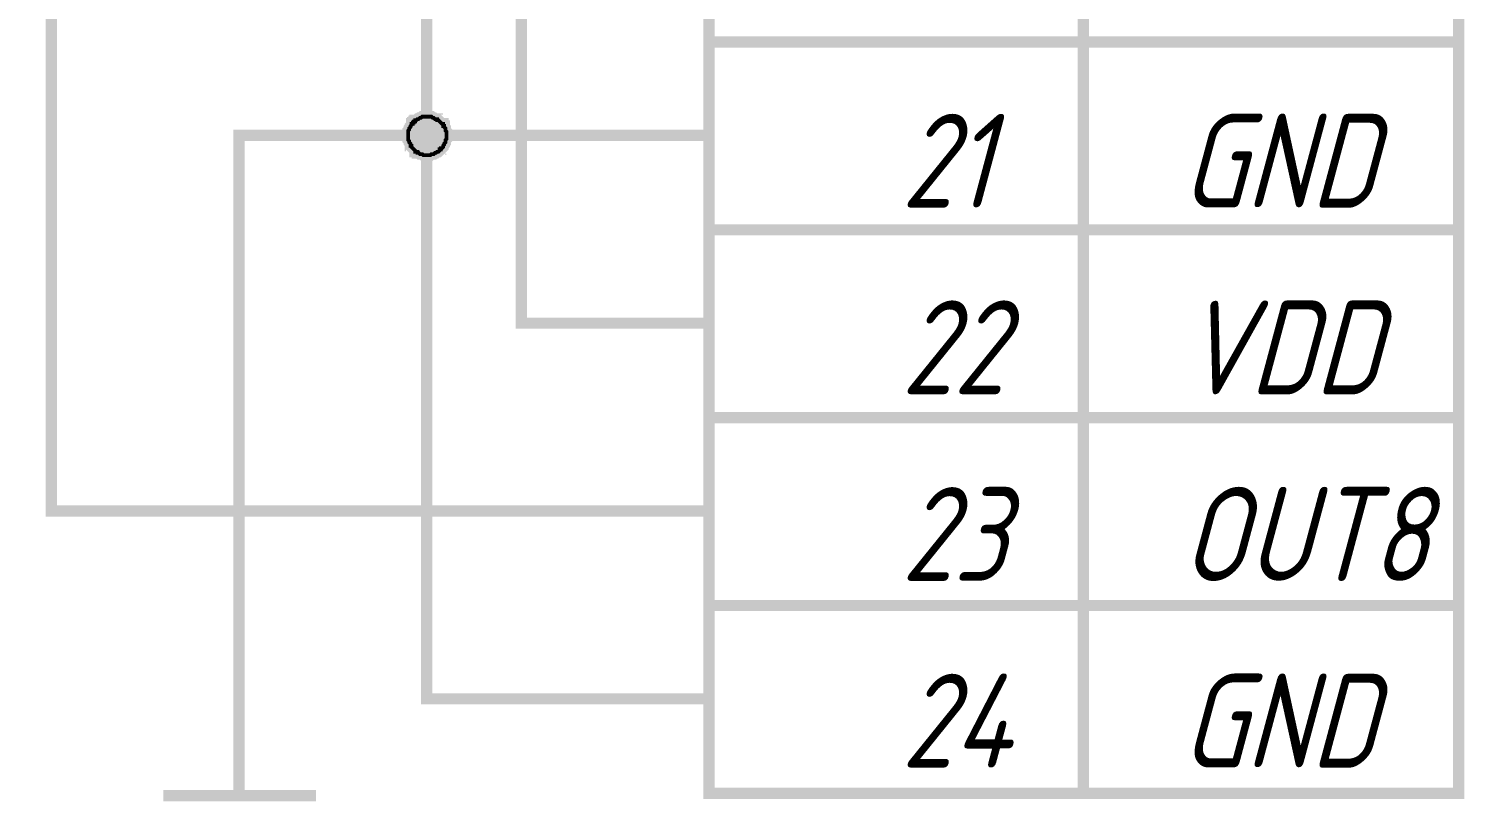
# Model space of a CAD drawing. Header units: millimetres. Extents: x 101 to 942, y 57 to 651.
# Drawn here: x 789.37 to 827.61, y 261.06 to 281.63 of the extents above; entities that cross this region are included whole.
import ezdxf

# ---------------------------------------------------------------- set-up
doc = ezdxf.new("R2010")
doc.units = ezdxf.units.MM
doc.header["$LTSCALE"] = 0.5
doc.layers.add('Sheet', color=255, linetype='Continuous')
doc.styles.add('GOST type A0', font='', dxfattribs={"oblique": 15, "height": 3.5})
doc.styles.get('GOST type A0').set_extended_font_data('GOST type A')

msp = doc.modelspace()

# ---------------------------------------------------------------- linework, layer by layer
at = {"layer": 'Sheet', "color": 7, "const_width": 0.3}
msp.add_lwpolyline([(807.491, 386.283), (827.46, 386.283), (827.46, 261.27), (807.491, 261.27), (807.491, 386.283)], close=True, dxfattribs=at)
at = {"layer": 'Sheet', "color": 7}
for points, const_width in [([(817.46, 386.283), (817.46, 261.27)], 0.3), ([(760.006, 308.771), (789.975, 308.771), (789.975, 268.788), (804.975, 268.788)], 0.3), ([(804.975, 293.797), (799.975, 293.797), (799.975, 278.791)], 0.3), ([(804.975, 273.79), (802.491, 273.79), (802.491, 288.795)], 0.3), ([(807.491, 281.277), (827.46, 281.277)], 0.3), ([(799.478, 278.791), (799.478, 278.823), (799.478, 278.854), (799.478, 278.854), (799.478, 278.885), (799.478, 278.916), (799.509, 278.947), (799.509, 278.978), (799.509, 278.978), (799.54, 279.009), (799.54, 279.04), (799.54, 279.04), (799.571, 279.071), (799.571, 279.102), (799.602, 279.102), (799.602, 279.133), (799.633, 279.133), (799.633, 279.164), (799.665, 279.164), (799.665, 279.195), (799.696, 279.195), (799.727, 279.226), (799.727, 279.226), (799.758, 279.226), (799.789, 279.257), (799.789, 279.257), (799.82, 279.257), (799.851, 279.289), (799.882, 279.289), (799.913, 279.289), (799.913, 279.289), (799.944, 279.289), (799.975, 279.289)], 0.3), ([(799.478, 278.791), (799.478, 278.823), (799.478, 278.854), (799.478, 278.854), (799.478, 278.885), (799.478, 278.916), (799.509, 278.947), (799.509, 278.978), (799.509, 278.978), (799.54, 279.009), (799.54, 279.04), (799.54, 279.04), (799.571, 279.071), (799.571, 279.102), (799.602, 279.102), (799.602, 279.133), (799.633, 279.133), (799.633, 279.164), (799.665, 279.164), (799.665, 279.195), (799.696, 279.195), (799.727, 279.226), (799.727, 279.226), (799.758, 279.226), (799.789, 279.257), (799.789, 279.257), (799.82, 279.257), (799.851, 279.289), (799.882, 279.289), (799.913, 279.289), (799.913, 279.289), (799.944, 279.289), (799.975, 279.289)], 0.3), ([(799.478, 278.791), (799.478, 278.823), (799.478, 278.854), (799.478, 278.854), (799.478, 278.885), (799.478, 278.916), (799.509, 278.947), (799.509, 278.978), (799.509, 278.978), (799.54, 279.009), (799.54, 279.04), (799.54, 279.04), (799.571, 279.071), (799.571, 279.102), (799.602, 279.102), (799.602, 279.133), (799.633, 279.133), (799.633, 279.164), (799.665, 279.164), (799.665, 279.195), (799.696, 279.195), (799.727, 279.226), (799.727, 279.226), (799.758, 279.226), (799.789, 279.257), (799.789, 279.257), (799.82, 279.257), (799.851, 279.289), (799.882, 279.289), (799.913, 279.289), (799.913, 279.289), (799.944, 279.289), (799.975, 279.289)], 0.3), ([(799.478, 278.791), (799.478, 278.823), (799.478, 278.854), (799.478, 278.854), (799.478, 278.885), (799.478, 278.916), (799.509, 278.947), (799.509, 278.978), (799.509, 278.978), (799.54, 279.009), (799.54, 279.04), (799.54, 279.04), (799.571, 279.071), (799.571, 279.102), (799.602, 279.102), (799.602, 279.133), (799.633, 279.133), (799.633, 279.164), (799.665, 279.164), (799.665, 279.195), (799.696, 279.195), (799.727, 279.226), (799.727, 279.226), (799.758, 279.226), (799.789, 279.257), (799.789, 279.257), (799.82, 279.257), (799.851, 279.289), (799.882, 279.289), (799.913, 279.289), (799.913, 279.289), (799.944, 279.289), (799.975, 279.289)], 0.3), ([(799.478, 278.791), (799.478, 278.823), (799.478, 278.854), (799.478, 278.854), (799.478, 278.885), (799.478, 278.916), (799.509, 278.947), (799.509, 278.978), (799.509, 278.978), (799.54, 279.009), (799.54, 279.04), (799.54, 279.04), (799.571, 279.071), (799.571, 279.102), (799.602, 279.102), (799.602, 279.133), (799.633, 279.133), (799.633, 279.164), (799.665, 279.164), (799.665, 279.195), (799.696, 279.195), (799.727, 279.226), (799.727, 279.226), (799.758, 279.226), (799.789, 279.257), (799.789, 279.257), (799.82, 279.257), (799.851, 279.289), (799.882, 279.289), (799.913, 279.289), (799.913, 279.289), (799.944, 279.289), (799.975, 279.289)], 0.3), ([(799.478, 278.791), (799.478, 278.823), (799.478, 278.854), (799.478, 278.854), (799.478, 278.885), (799.478, 278.916), (799.509, 278.947), (799.509, 278.978), (799.509, 278.978), (799.54, 279.009), (799.54, 279.04), (799.54, 279.04), (799.571, 279.071), (799.571, 279.102), (799.602, 279.102), (799.602, 279.133), (799.633, 279.133), (799.633, 279.164), (799.665, 279.164), (799.665, 279.195), (799.696, 279.195), (799.727, 279.226), (799.727, 279.226), (799.758, 279.226), (799.789, 279.257), (799.789, 279.257), (799.82, 279.257), (799.851, 279.289), (799.882, 279.289), (799.913, 279.289), (799.913, 279.289), (799.944, 279.289), (799.975, 279.289)], 0.3), ([(799.478, 278.791), (799.478, 278.823), (799.478, 278.854), (799.478, 278.854), (799.478, 278.885), (799.478, 278.916), (799.509, 278.947), (799.509, 278.978), (799.509, 278.978), (799.54, 279.009), (799.54, 279.04), (799.54, 279.04), (799.571, 279.071), (799.571, 279.102), (799.602, 279.102), (799.602, 279.133), (799.633, 279.133), (799.633, 279.164), (799.665, 279.164), (799.665, 279.195), (799.696, 279.195), (799.727, 279.226), (799.727, 279.226), (799.758, 279.226), (799.789, 279.257), (799.789, 279.257), (799.82, 279.257), (799.851, 279.289), (799.882, 279.289), (799.913, 279.289), (799.913, 279.289), (799.944, 279.289), (799.975, 279.289)], 0.0991), ([(799.478, 278.791), (799.478, 278.823), (799.478, 278.854), (799.478, 278.854), (799.478, 278.885), (799.478, 278.916), (799.509, 278.947), (799.509, 278.978), (799.509, 278.978), (799.54, 279.009), (799.54, 279.04), (799.54, 279.04), (799.571, 279.071), (799.571, 279.102), (799.602, 279.102), (799.602, 279.133), (799.633, 279.133), (799.633, 279.164), (799.665, 279.164), (799.665, 279.195), (799.696, 279.195), (799.727, 279.226), (799.727, 279.226), (799.758, 279.226), (799.789, 279.257), (799.789, 279.257), (799.82, 279.257), (799.851, 279.289), (799.882, 279.289), (799.913, 279.289), (799.913, 279.289), (799.944, 279.289), (799.975, 279.289)], 0.0991), ([(799.478, 278.791), (799.478, 278.823), (799.478, 278.854), (799.478, 278.854), (799.478, 278.885), (799.478, 278.916), (799.509, 278.947), (799.509, 278.978), (799.509, 278.978), (799.54, 279.009), (799.54, 279.04), (799.54, 279.04), (799.571, 279.071), (799.571, 279.102), (799.602, 279.102), (799.602, 279.133), (799.633, 279.133), (799.633, 279.164), (799.665, 279.164), (799.665, 279.195), (799.696, 279.195), (799.727, 279.226), (799.727, 279.226), (799.758, 279.226), (799.789, 279.257), (799.789, 279.257), (799.82, 279.257), (799.851, 279.289), (799.882, 279.289), (799.913, 279.289), (799.913, 279.289), (799.944, 279.289), (799.975, 279.289)], 0.0991), ([(799.478, 278.791), (799.478, 278.823), (799.478, 278.854), (799.478, 278.854), (799.478, 278.885), (799.478, 278.916), (799.509, 278.947), (799.509, 278.978), (799.509, 278.978), (799.54, 279.009), (799.54, 279.04), (799.54, 279.04), (799.571, 279.071), (799.571, 279.102), (799.602, 279.102), (799.602, 279.133), (799.633, 279.133), (799.633, 279.164), (799.665, 279.164), (799.665, 279.195), (799.696, 279.195), (799.727, 279.226), (799.727, 279.226), (799.758, 279.226), (799.789, 279.257), (799.789, 279.257), (799.82, 279.257), (799.851, 279.289), (799.882, 279.289), (799.913, 279.289), (799.913, 279.289), (799.944, 279.289), (799.975, 279.289)], 0.0991), ([(799.478, 278.791), (799.478, 278.823), (799.478, 278.854), (799.478, 278.854), (799.478, 278.885), (799.478, 278.916), (799.509, 278.947), (799.509, 278.978), (799.509, 278.978), (799.54, 279.009), (799.54, 279.04), (799.54, 279.04), (799.571, 279.071), (799.571, 279.102), (799.602, 279.102), (799.602, 279.133), (799.633, 279.133), (799.633, 279.164), (799.665, 279.164), (799.665, 279.195), (799.696, 279.195), (799.727, 279.226), (799.727, 279.226), (799.758, 279.226), (799.789, 279.257), (799.789, 279.257), (799.82, 279.257), (799.851, 279.289), (799.882, 279.289), (799.913, 279.289), (799.913, 279.289), (799.944, 279.289), (799.975, 279.289)], 0.0991), ([(799.478, 278.791), (799.478, 278.823), (799.478, 278.854), (799.478, 278.854), (799.478, 278.885), (799.478, 278.916), (799.509, 278.947), (799.509, 278.978), (799.509, 278.978), (799.54, 279.009), (799.54, 279.04), (799.54, 279.04), (799.571, 279.071), (799.571, 279.102), (799.602, 279.102), (799.602, 279.133), (799.633, 279.133), (799.633, 279.164), (799.665, 279.164), (799.665, 279.195), (799.696, 279.195), (799.727, 279.226), (799.727, 279.226), (799.758, 279.226), (799.789, 279.257), (799.789, 279.257), (799.82, 279.257), (799.851, 279.289), (799.882, 279.289), (799.913, 279.289), (799.913, 279.289), (799.944, 279.289), (799.975, 279.289)], 0.0991), ([(799.975, 279.289), (799.975, 279.289)], 0.3), ([(799.975, 279.289), (800.006, 279.289), (800.037, 279.289), (800.037, 279.289), (800.068, 279.289), (800.099, 279.289), (800.13, 279.257), (800.161, 279.257), (800.161, 279.257), (800.192, 279.226), (800.224, 279.226), (800.255, 279.226), (800.255, 279.195), (800.286, 279.195), (800.317, 279.164), (800.317, 279.164), (800.348, 279.133), (800.348, 279.133), (800.379, 279.102), (800.41, 279.102), (800.41, 279.071), (800.41, 279.04), (800.441, 279.04), (800.441, 279.009), (800.472, 278.978), (800.472, 278.978), (800.472, 278.947), (800.472, 278.916), (800.503, 278.885), (800.503, 278.854), (800.503, 278.854), (800.503, 278.823), (800.503, 278.791)], 0.3), ([(799.975, 279.289), (799.975, 279.289)], 0.3), ([(799.975, 279.289), (800.006, 279.289), (800.037, 279.289), (800.037, 279.289), (800.068, 279.289), (800.099, 279.289), (800.13, 279.257), (800.161, 279.257), (800.161, 279.257), (800.192, 279.226), (800.224, 279.226), (800.255, 279.226), (800.255, 279.195), (800.286, 279.195), (800.317, 279.164), (800.317, 279.164), (800.348, 279.133), (800.348, 279.133), (800.379, 279.102), (800.41, 279.102), (800.41, 279.071), (800.41, 279.04), (800.441, 279.04), (800.441, 279.009), (800.472, 278.978), (800.472, 278.978), (800.472, 278.947), (800.472, 278.916), (800.503, 278.885), (800.503, 278.854), (800.503, 278.854), (800.503, 278.823), (800.503, 278.791)], 0.3), ([(799.975, 279.289), (799.975, 279.289)], 0.3), ([(799.975, 279.289), (800.006, 279.289), (800.037, 279.289), (800.037, 279.289), (800.068, 279.289), (800.099, 279.289), (800.13, 279.257), (800.161, 279.257), (800.161, 279.257), (800.192, 279.226), (800.224, 279.226), (800.255, 279.226), (800.255, 279.195), (800.286, 279.195), (800.317, 279.164), (800.317, 279.164), (800.348, 279.133), (800.348, 279.133), (800.379, 279.102), (800.41, 279.102), (800.41, 279.071), (800.41, 279.04), (800.441, 279.04), (800.441, 279.009), (800.472, 278.978), (800.472, 278.978), (800.472, 278.947), (800.472, 278.916), (800.503, 278.885), (800.503, 278.854), (800.503, 278.854), (800.503, 278.823), (800.503, 278.791)], 0.3), ([(799.975, 279.289), (799.975, 279.289)], 0.3), ([(799.975, 279.289), (800.006, 279.289), (800.037, 279.289), (800.037, 279.289), (800.068, 279.289), (800.099, 279.289), (800.13, 279.257), (800.161, 279.257), (800.161, 279.257), (800.192, 279.226), (800.224, 279.226), (800.255, 279.226), (800.255, 279.195), (800.286, 279.195), (800.317, 279.164), (800.317, 279.164), (800.348, 279.133), (800.348, 279.133), (800.379, 279.102), (800.41, 279.102), (800.41, 279.071), (800.41, 279.04), (800.441, 279.04), (800.441, 279.009), (800.472, 278.978), (800.472, 278.978), (800.472, 278.947), (800.472, 278.916), (800.503, 278.885), (800.503, 278.854), (800.503, 278.854), (800.503, 278.823), (800.503, 278.791)], 0.3), ([(799.975, 279.289), (799.975, 279.289)], 0.3), ([(799.975, 279.289), (800.006, 279.289), (800.037, 279.289), (800.037, 279.289), (800.068, 279.289), (800.099, 279.289), (800.13, 279.257), (800.161, 279.257), (800.161, 279.257), (800.192, 279.226), (800.224, 279.226), (800.255, 279.226), (800.255, 279.195), (800.286, 279.195), (800.317, 279.164), (800.317, 279.164), (800.348, 279.133), (800.348, 279.133), (800.379, 279.102), (800.41, 279.102), (800.41, 279.071), (800.41, 279.04), (800.441, 279.04), (800.441, 279.009), (800.472, 278.978), (800.472, 278.978), (800.472, 278.947), (800.472, 278.916), (800.503, 278.885), (800.503, 278.854), (800.503, 278.854), (800.503, 278.823), (800.503, 278.791)], 0.3), ([(799.975, 279.289), (799.975, 279.289)], 0.3), ([(799.975, 279.289), (800.006, 279.289), (800.037, 279.289), (800.037, 279.289), (800.068, 279.289), (800.099, 279.289), (800.13, 279.257), (800.161, 279.257), (800.161, 279.257), (800.192, 279.226), (800.224, 279.226), (800.255, 279.226), (800.255, 279.195), (800.286, 279.195), (800.317, 279.164), (800.317, 279.164), (800.348, 279.133), (800.348, 279.133), (800.379, 279.102), (800.41, 279.102), (800.41, 279.071), (800.41, 279.04), (800.441, 279.04), (800.441, 279.009), (800.472, 278.978), (800.472, 278.978), (800.472, 278.947), (800.472, 278.916), (800.503, 278.885), (800.503, 278.854), (800.503, 278.854), (800.503, 278.823), (800.503, 278.791)], 0.3), ([(799.975, 279.289), (799.975, 279.289)], 0.0991), ([(799.975, 279.289), (800.006, 279.289), (800.037, 279.289), (800.037, 279.289), (800.068, 279.289), (800.099, 279.289), (800.13, 279.257), (800.161, 279.257), (800.161, 279.257), (800.192, 279.226), (800.224, 279.226), (800.255, 279.226), (800.255, 279.195), (800.286, 279.195), (800.317, 279.164), (800.317, 279.164), (800.348, 279.133), (800.348, 279.133), (800.379, 279.102), (800.41, 279.102), (800.41, 279.071), (800.41, 279.04), (800.441, 279.04), (800.441, 279.009), (800.472, 278.978), (800.472, 278.978), (800.472, 278.947), (800.472, 278.916), (800.503, 278.885), (800.503, 278.854), (800.503, 278.854), (800.503, 278.823), (800.503, 278.791)], 0.0991), ([(799.975, 279.289), (799.975, 279.289)], 0.0991), ([(799.975, 279.289), (800.006, 279.289), (800.037, 279.289), (800.037, 279.289), (800.068, 279.289), (800.099, 279.289), (800.13, 279.257), (800.161, 279.257), (800.161, 279.257), (800.192, 279.226), (800.224, 279.226), (800.255, 279.226), (800.255, 279.195), (800.286, 279.195), (800.317, 279.164), (800.317, 279.164), (800.348, 279.133), (800.348, 279.133), (800.379, 279.102), (800.41, 279.102), (800.41, 279.071), (800.41, 279.04), (800.441, 279.04), (800.441, 279.009), (800.472, 278.978), (800.472, 278.978), (800.472, 278.947), (800.472, 278.916), (800.503, 278.885), (800.503, 278.854), (800.503, 278.854), (800.503, 278.823), (800.503, 278.791)], 0.0991), ([(799.975, 279.289), (799.975, 279.289)], 0.0991), ([(799.975, 279.289), (800.006, 279.289), (800.037, 279.289), (800.037, 279.289), (800.068, 279.289), (800.099, 279.289), (800.13, 279.257), (800.161, 279.257), (800.161, 279.257), (800.192, 279.226), (800.224, 279.226), (800.255, 279.226), (800.255, 279.195), (800.286, 279.195), (800.317, 279.164), (800.317, 279.164), (800.348, 279.133), (800.348, 279.133), (800.379, 279.102), (800.41, 279.102), (800.41, 279.071), (800.41, 279.04), (800.441, 279.04), (800.441, 279.009), (800.472, 278.978), (800.472, 278.978), (800.472, 278.947), (800.472, 278.916), (800.503, 278.885), (800.503, 278.854), (800.503, 278.854), (800.503, 278.823), (800.503, 278.791)], 0.0991), ([(799.975, 279.289), (799.975, 279.289)], 0.0991), ([(799.975, 279.289), (800.006, 279.289), (800.037, 279.289), (800.037, 279.289), (800.068, 279.289), (800.099, 279.289), (800.13, 279.257), (800.161, 279.257), (800.161, 279.257), (800.192, 279.226), (800.224, 279.226), (800.255, 279.226), (800.255, 279.195), (800.286, 279.195), (800.317, 279.164), (800.317, 279.164), (800.348, 279.133), (800.348, 279.133), (800.379, 279.102), (800.41, 279.102), (800.41, 279.071), (800.41, 279.04), (800.441, 279.04), (800.441, 279.009), (800.472, 278.978), (800.472, 278.978), (800.472, 278.947), (800.472, 278.916), (800.503, 278.885), (800.503, 278.854), (800.503, 278.854), (800.503, 278.823), (800.503, 278.791)], 0.0991), ([(799.975, 279.289), (799.975, 279.289)], 0.0991), ([(799.975, 279.289), (800.006, 279.289), (800.037, 279.289), (800.037, 279.289), (800.068, 279.289), (800.099, 279.289), (800.13, 279.257), (800.161, 279.257), (800.161, 279.257), (800.192, 279.226), (800.224, 279.226), (800.255, 279.226), (800.255, 279.195), (800.286, 279.195), (800.317, 279.164), (800.317, 279.164), (800.348, 279.133), (800.348, 279.133), (800.379, 279.102), (800.41, 279.102), (800.41, 279.071), (800.41, 279.04), (800.441, 279.04), (800.441, 279.009), (800.472, 278.978), (800.472, 278.978), (800.472, 278.947), (800.472, 278.916), (800.503, 278.885), (800.503, 278.854), (800.503, 278.854), (800.503, 278.823), (800.503, 278.791)], 0.0991), ([(799.975, 279.289), (799.975, 279.289)], 0.0991), ([(799.975, 279.289), (800.006, 279.289), (800.037, 279.289), (800.037, 279.289), (800.068, 279.289), (800.099, 279.289), (800.13, 279.257), (800.161, 279.257), (800.161, 279.257), (800.192, 279.226), (800.224, 279.226), (800.255, 279.226), (800.255, 279.195), (800.286, 279.195), (800.317, 279.164), (800.317, 279.164), (800.348, 279.133), (800.348, 279.133), (800.379, 279.102), (800.41, 279.102), (800.41, 279.071), (800.41, 279.04), (800.441, 279.04), (800.441, 279.009), (800.472, 278.978), (800.472, 278.978), (800.472, 278.947), (800.472, 278.916), (800.503, 278.885), (800.503, 278.854), (800.503, 278.854), (800.503, 278.823), (800.503, 278.791)], 0.0991), ([(799.975, 278.791), (794.975, 278.791), (794.975, 266.271)], 0.3), ([(799.975, 278.263), (799.944, 278.263), (799.913, 278.263), (799.913, 278.263), (799.882, 278.263), (799.851, 278.294), (799.82, 278.294), (799.789, 278.294), (799.789, 278.294), (799.758, 278.325), (799.727, 278.325), (799.727, 278.356), (799.696, 278.356), (799.665, 278.356), (799.665, 278.388), (799.633, 278.419), (799.633, 278.419), (799.602, 278.45), (799.602, 278.45), (799.571, 278.481), (799.571, 278.512), (799.54, 278.512), (799.54, 278.543), (799.54, 278.574), (799.509, 278.605), (799.509, 278.605), (799.509, 278.636), (799.478, 278.667), (799.478, 278.698), (799.478, 278.729), (799.478, 278.729), (799.478, 278.76), (799.478, 278.791)], 0.3), ([(799.478, 278.791), (799.478, 278.791)], 0.3), ([(799.975, 278.263), (799.944, 278.263), (799.913, 278.263), (799.913, 278.263), (799.882, 278.263), (799.851, 278.294), (799.82, 278.294), (799.789, 278.294), (799.789, 278.294), (799.758, 278.325), (799.727, 278.325), (799.727, 278.356), (799.696, 278.356), (799.665, 278.356), (799.665, 278.388), (799.633, 278.419), (799.633, 278.419), (799.602, 278.45), (799.602, 278.45), (799.571, 278.481), (799.571, 278.512), (799.54, 278.512), (799.54, 278.543), (799.54, 278.574), (799.509, 278.605), (799.509, 278.605), (799.509, 278.636), (799.478, 278.667), (799.478, 278.698), (799.478, 278.729), (799.478, 278.729), (799.478, 278.76), (799.478, 278.791)], 0.3), ([(799.478, 278.791), (799.478, 278.791)], 0.3), ([(799.975, 278.263), (799.944, 278.263), (799.913, 278.263), (799.913, 278.263), (799.882, 278.263), (799.851, 278.294), (799.82, 278.294), (799.789, 278.294), (799.789, 278.294), (799.758, 278.325), (799.727, 278.325), (799.727, 278.356), (799.696, 278.356), (799.665, 278.356), (799.665, 278.388), (799.633, 278.419), (799.633, 278.419), (799.602, 278.45), (799.602, 278.45), (799.571, 278.481), (799.571, 278.512), (799.54, 278.512), (799.54, 278.543), (799.54, 278.574), (799.509, 278.605), (799.509, 278.605), (799.509, 278.636), (799.478, 278.667), (799.478, 278.698), (799.478, 278.729), (799.478, 278.729), (799.478, 278.76), (799.478, 278.791)], 0.3), ([(799.478, 278.791), (799.478, 278.791)], 0.3), ([(799.975, 278.263), (799.944, 278.263), (799.913, 278.263), (799.913, 278.263), (799.882, 278.263), (799.851, 278.294), (799.82, 278.294), (799.789, 278.294), (799.789, 278.294), (799.758, 278.325), (799.727, 278.325), (799.727, 278.356), (799.696, 278.356), (799.665, 278.356), (799.665, 278.388), (799.633, 278.419), (799.633, 278.419), (799.602, 278.45), (799.602, 278.45), (799.571, 278.481), (799.571, 278.512), (799.54, 278.512), (799.54, 278.543), (799.54, 278.574), (799.509, 278.605), (799.509, 278.605), (799.509, 278.636), (799.478, 278.667), (799.478, 278.698), (799.478, 278.729), (799.478, 278.729), (799.478, 278.76), (799.478, 278.791)], 0.3), ([(799.478, 278.791), (799.478, 278.791)], 0.3), ([(799.975, 278.263), (799.944, 278.263), (799.913, 278.263), (799.913, 278.263), (799.882, 278.263), (799.851, 278.294), (799.82, 278.294), (799.789, 278.294), (799.789, 278.294), (799.758, 278.325), (799.727, 278.325), (799.727, 278.356), (799.696, 278.356), (799.665, 278.356), (799.665, 278.388), (799.633, 278.419), (799.633, 278.419), (799.602, 278.45), (799.602, 278.45), (799.571, 278.481), (799.571, 278.512), (799.54, 278.512), (799.54, 278.543), (799.54, 278.574), (799.509, 278.605), (799.509, 278.605), (799.509, 278.636), (799.478, 278.667), (799.478, 278.698), (799.478, 278.729), (799.478, 278.729), (799.478, 278.76), (799.478, 278.791)], 0.3), ([(799.478, 278.791), (799.478, 278.791)], 0.3), ([(799.975, 278.263), (799.944, 278.263), (799.913, 278.263), (799.913, 278.263), (799.882, 278.263), (799.851, 278.294), (799.82, 278.294), (799.789, 278.294), (799.789, 278.294), (799.758, 278.325), (799.727, 278.325), (799.727, 278.356), (799.696, 278.356), (799.665, 278.356), (799.665, 278.388), (799.633, 278.419), (799.633, 278.419), (799.602, 278.45), (799.602, 278.45), (799.571, 278.481), (799.571, 278.512), (799.54, 278.512), (799.54, 278.543), (799.54, 278.574), (799.509, 278.605), (799.509, 278.605), (799.509, 278.636), (799.478, 278.667), (799.478, 278.698), (799.478, 278.729), (799.478, 278.729), (799.478, 278.76), (799.478, 278.791)], 0.3), ([(799.478, 278.791), (799.478, 278.791)], 0.3), ([(799.975, 278.263), (799.944, 278.263), (799.913, 278.263), (799.913, 278.263), (799.882, 278.263), (799.851, 278.294), (799.82, 278.294), (799.789, 278.294), (799.789, 278.294), (799.758, 278.325), (799.727, 278.325), (799.727, 278.356), (799.696, 278.356), (799.665, 278.356), (799.665, 278.388), (799.633, 278.419), (799.633, 278.419), (799.602, 278.45), (799.602, 278.45), (799.571, 278.481), (799.571, 278.512), (799.54, 278.512), (799.54, 278.543), (799.54, 278.574), (799.509, 278.605), (799.509, 278.605), (799.509, 278.636), (799.478, 278.667), (799.478, 278.698), (799.478, 278.729), (799.478, 278.729), (799.478, 278.76), (799.478, 278.791)], 0.0991), ([(799.478, 278.791), (799.478, 278.791)], 0.0991), ([(799.975, 278.263), (799.944, 278.263), (799.913, 278.263), (799.913, 278.263), (799.882, 278.263), (799.851, 278.294), (799.82, 278.294), (799.789, 278.294), (799.789, 278.294), (799.758, 278.325), (799.727, 278.325), (799.727, 278.356), (799.696, 278.356), (799.665, 278.356), (799.665, 278.388), (799.633, 278.419), (799.633, 278.419), (799.602, 278.45), (799.602, 278.45), (799.571, 278.481), (799.571, 278.512), (799.54, 278.512), (799.54, 278.543), (799.54, 278.574), (799.509, 278.605), (799.509, 278.605), (799.509, 278.636), (799.478, 278.667), (799.478, 278.698), (799.478, 278.729), (799.478, 278.729), (799.478, 278.76), (799.478, 278.791)], 0.0991), ([(799.478, 278.791), (799.478, 278.791)], 0.0991), ([(799.975, 278.263), (799.944, 278.263), (799.913, 278.263), (799.913, 278.263), (799.882, 278.263), (799.851, 278.294), (799.82, 278.294), (799.789, 278.294), (799.789, 278.294), (799.758, 278.325), (799.727, 278.325), (799.727, 278.356), (799.696, 278.356), (799.665, 278.356), (799.665, 278.388), (799.633, 278.419), (799.633, 278.419), (799.602, 278.45), (799.602, 278.45), (799.571, 278.481), (799.571, 278.512), (799.54, 278.512), (799.54, 278.543), (799.54, 278.574), (799.509, 278.605), (799.509, 278.605), (799.509, 278.636), (799.478, 278.667), (799.478, 278.698), (799.478, 278.729), (799.478, 278.729), (799.478, 278.76), (799.478, 278.791)], 0.0991), ([(799.478, 278.791), (799.478, 278.791)], 0.0991), ([(799.975, 278.263), (799.944, 278.263), (799.913, 278.263), (799.913, 278.263), (799.882, 278.263), (799.851, 278.294), (799.82, 278.294), (799.789, 278.294), (799.789, 278.294), (799.758, 278.325), (799.727, 278.325), (799.727, 278.356), (799.696, 278.356), (799.665, 278.356), (799.665, 278.388), (799.633, 278.419), (799.633, 278.419), (799.602, 278.45), (799.602, 278.45), (799.571, 278.481), (799.571, 278.512), (799.54, 278.512), (799.54, 278.543), (799.54, 278.574), (799.509, 278.605), (799.509, 278.605), (799.509, 278.636), (799.478, 278.667), (799.478, 278.698), (799.478, 278.729), (799.478, 278.729), (799.478, 278.76), (799.478, 278.791)], 0.0991), ([(799.478, 278.791), (799.478, 278.791)], 0.0991), ([(799.975, 278.263), (799.944, 278.263), (799.913, 278.263), (799.913, 278.263), (799.882, 278.263), (799.851, 278.294), (799.82, 278.294), (799.789, 278.294), (799.789, 278.294), (799.758, 278.325), (799.727, 278.325), (799.727, 278.356), (799.696, 278.356), (799.665, 278.356), (799.665, 278.388), (799.633, 278.419), (799.633, 278.419), (799.602, 278.45), (799.602, 278.45), (799.571, 278.481), (799.571, 278.512), (799.54, 278.512), (799.54, 278.543), (799.54, 278.574), (799.509, 278.605), (799.509, 278.605), (799.509, 278.636), (799.478, 278.667), (799.478, 278.698), (799.478, 278.729), (799.478, 278.729), (799.478, 278.76), (799.478, 278.791)], 0.0991), ([(799.478, 278.791), (799.478, 278.791)], 0.0991), ([(799.975, 278.263), (799.944, 278.263), (799.913, 278.263), (799.913, 278.263), (799.882, 278.263), (799.851, 278.294), (799.82, 278.294), (799.789, 278.294), (799.789, 278.294), (799.758, 278.325), (799.727, 278.325), (799.727, 278.356), (799.696, 278.356), (799.665, 278.356), (799.665, 278.388), (799.633, 278.419), (799.633, 278.419), (799.602, 278.45), (799.602, 278.45), (799.571, 278.481), (799.571, 278.512), (799.54, 278.512), (799.54, 278.543), (799.54, 278.574), (799.509, 278.605), (799.509, 278.605), (799.509, 278.636), (799.478, 278.667), (799.478, 278.698), (799.478, 278.729), (799.478, 278.729), (799.478, 278.76), (799.478, 278.791)], 0.0991), ([(799.478, 278.791), (799.478, 278.791)], 0.0991), ([(800.503, 278.791), (800.503, 278.76), (800.503, 278.729), (800.503, 278.729), (800.503, 278.698), (800.472, 278.667), (800.472, 278.636), (800.472, 278.605), (800.472, 278.605), (800.441, 278.574), (800.441, 278.543), (800.41, 278.512), (800.41, 278.512), (800.41, 278.481), (800.379, 278.45), (800.348, 278.45), (800.348, 278.419), (800.317, 278.419), (800.317, 278.388), (800.286, 278.356), (800.255, 278.356), (800.255, 278.356), (800.224, 278.325), (800.192, 278.325), (800.161, 278.294), (800.161, 278.294), (800.13, 278.294), (800.099, 278.294), (800.068, 278.263), (800.037, 278.263), (800.037, 278.263), (800.006, 278.263), (799.975, 278.263)], 0.3), ([(800.503, 278.791), (800.503, 278.76), (800.503, 278.729), (800.503, 278.729), (800.503, 278.698), (800.472, 278.667), (800.472, 278.636), (800.472, 278.605), (800.472, 278.605), (800.441, 278.574), (800.441, 278.543), (800.41, 278.512), (800.41, 278.512), (800.41, 278.481), (800.379, 278.45), (800.348, 278.45), (800.348, 278.419), (800.317, 278.419), (800.317, 278.388), (800.286, 278.356), (800.255, 278.356), (800.255, 278.356), (800.224, 278.325), (800.192, 278.325), (800.161, 278.294), (800.161, 278.294), (800.13, 278.294), (800.099, 278.294), (800.068, 278.263), (800.037, 278.263), (800.037, 278.263), (800.006, 278.263), (799.975, 278.263)], 0.3), ([(804.975, 263.786), (799.975, 263.786), (799.975, 278.791), (804.975, 278.791)], 0.3), ([(800.503, 278.791), (800.503, 278.76), (800.503, 278.729), (800.503, 278.729), (800.503, 278.698), (800.472, 278.667), (800.472, 278.636), (800.472, 278.605), (800.472, 278.605), (800.441, 278.574), (800.441, 278.543), (800.41, 278.512), (800.41, 278.512), (800.41, 278.481), (800.379, 278.45), (800.348, 278.45), (800.348, 278.419), (800.317, 278.419), (800.317, 278.388), (800.286, 278.356), (800.255, 278.356), (800.255, 278.356), (800.224, 278.325), (800.192, 278.325), (800.161, 278.294), (800.161, 278.294), (800.13, 278.294), (800.099, 278.294), (800.068, 278.263), (800.037, 278.263), (800.037, 278.263), (800.006, 278.263), (799.975, 278.263)], 0.3), ([(800.503, 278.791), (800.503, 278.76), (800.503, 278.729), (800.503, 278.729), (800.503, 278.698), (800.472, 278.667), (800.472, 278.636), (800.472, 278.605), (800.472, 278.605), (800.441, 278.574), (800.441, 278.543), (800.41, 278.512), (800.41, 278.512), (800.41, 278.481), (800.379, 278.45), (800.348, 278.45), (800.348, 278.419), (800.317, 278.419), (800.317, 278.388), (800.286, 278.356), (800.255, 278.356), (800.255, 278.356), (800.224, 278.325), (800.192, 278.325), (800.161, 278.294), (800.161, 278.294), (800.13, 278.294), (800.099, 278.294), (800.068, 278.263), (800.037, 278.263), (800.037, 278.263), (800.006, 278.263), (799.975, 278.263)], 0.3), ([(800.503, 278.791), (800.503, 278.76), (800.503, 278.729), (800.503, 278.729), (800.503, 278.698), (800.472, 278.667), (800.472, 278.636), (800.472, 278.605), (800.472, 278.605), (800.441, 278.574), (800.441, 278.543), (800.41, 278.512), (800.41, 278.512), (800.41, 278.481), (800.379, 278.45), (800.348, 278.45), (800.348, 278.419), (800.317, 278.419), (800.317, 278.388), (800.286, 278.356), (800.255, 278.356), (800.255, 278.356), (800.224, 278.325), (800.192, 278.325), (800.161, 278.294), (800.161, 278.294), (800.13, 278.294), (800.099, 278.294), (800.068, 278.263), (800.037, 278.263), (800.037, 278.263), (800.006, 278.263), (799.975, 278.263)], 0.3), ([(800.503, 278.791), (800.503, 278.76), (800.503, 278.729), (800.503, 278.729), (800.503, 278.698), (800.472, 278.667), (800.472, 278.636), (800.472, 278.605), (800.472, 278.605), (800.441, 278.574), (800.441, 278.543), (800.41, 278.512), (800.41, 278.512), (800.41, 278.481), (800.379, 278.45), (800.348, 278.45), (800.348, 278.419), (800.317, 278.419), (800.317, 278.388), (800.286, 278.356), (800.255, 278.356), (800.255, 278.356), (800.224, 278.325), (800.192, 278.325), (800.161, 278.294), (800.161, 278.294), (800.13, 278.294), (800.099, 278.294), (800.068, 278.263), (800.037, 278.263), (800.037, 278.263), (800.006, 278.263), (799.975, 278.263)], 0.3), ([(800.503, 278.791), (800.503, 278.76), (800.503, 278.729), (800.503, 278.729), (800.503, 278.698), (800.472, 278.667), (800.472, 278.636), (800.472, 278.605), (800.472, 278.605), (800.441, 278.574), (800.441, 278.543), (800.41, 278.512), (800.41, 278.512), (800.41, 278.481), (800.379, 278.45), (800.348, 278.45), (800.348, 278.419), (800.317, 278.419), (800.317, 278.388), (800.286, 278.356), (800.255, 278.356), (800.255, 278.356), (800.224, 278.325), (800.192, 278.325), (800.161, 278.294), (800.161, 278.294), (800.13, 278.294), (800.099, 278.294), (800.068, 278.263), (800.037, 278.263), (800.037, 278.263), (800.006, 278.263), (799.975, 278.263)], 0.0991), ([(800.503, 278.791), (800.503, 278.76), (800.503, 278.729), (800.503, 278.729), (800.503, 278.698), (800.472, 278.667), (800.472, 278.636), (800.472, 278.605), (800.472, 278.605), (800.441, 278.574), (800.441, 278.543), (800.41, 278.512), (800.41, 278.512), (800.41, 278.481), (800.379, 278.45), (800.348, 278.45), (800.348, 278.419), (800.317, 278.419), (800.317, 278.388), (800.286, 278.356), (800.255, 278.356), (800.255, 278.356), (800.224, 278.325), (800.192, 278.325), (800.161, 278.294), (800.161, 278.294), (800.13, 278.294), (800.099, 278.294), (800.068, 278.263), (800.037, 278.263), (800.037, 278.263), (800.006, 278.263), (799.975, 278.263)], 0.0991), ([(800.503, 278.791), (800.503, 278.76), (800.503, 278.729), (800.503, 278.729), (800.503, 278.698), (800.472, 278.667), (800.472, 278.636), (800.472, 278.605), (800.472, 278.605), (800.441, 278.574), (800.441, 278.543), (800.41, 278.512), (800.41, 278.512), (800.41, 278.481), (800.379, 278.45), (800.348, 278.45), (800.348, 278.419), (800.317, 278.419), (800.317, 278.388), (800.286, 278.356), (800.255, 278.356), (800.255, 278.356), (800.224, 278.325), (800.192, 278.325), (800.161, 278.294), (800.161, 278.294), (800.13, 278.294), (800.099, 278.294), (800.068, 278.263), (800.037, 278.263), (800.037, 278.263), (800.006, 278.263), (799.975, 278.263)], 0.0991), ([(800.503, 278.791), (800.503, 278.76), (800.503, 278.729), (800.503, 278.729), (800.503, 278.698), (800.472, 278.667), (800.472, 278.636), (800.472, 278.605), (800.472, 278.605), (800.441, 278.574), (800.441, 278.543), (800.41, 278.512), (800.41, 278.512), (800.41, 278.481), (800.379, 278.45), (800.348, 278.45), (800.348, 278.419), (800.317, 278.419), (800.317, 278.388), (800.286, 278.356), (800.255, 278.356), (800.255, 278.356), (800.224, 278.325), (800.192, 278.325), (800.161, 278.294), (800.161, 278.294), (800.13, 278.294), (800.099, 278.294), (800.068, 278.263), (800.037, 278.263), (800.037, 278.263), (800.006, 278.263), (799.975, 278.263)], 0.0991), ([(800.503, 278.791), (800.503, 278.76), (800.503, 278.729), (800.503, 278.729), (800.503, 278.698), (800.472, 278.667), (800.472, 278.636), (800.472, 278.605), (800.472, 278.605), (800.441, 278.574), (800.441, 278.543), (800.41, 278.512), (800.41, 278.512), (800.41, 278.481), (800.379, 278.45), (800.348, 278.45), (800.348, 278.419), (800.317, 278.419), (800.317, 278.388), (800.286, 278.356), (800.255, 278.356), (800.255, 278.356), (800.224, 278.325), (800.192, 278.325), (800.161, 278.294), (800.161, 278.294), (800.13, 278.294), (800.099, 278.294), (800.068, 278.263), (800.037, 278.263), (800.037, 278.263), (800.006, 278.263), (799.975, 278.263)], 0.0991), ([(800.503, 278.791), (800.503, 278.76), (800.503, 278.729), (800.503, 278.729), (800.503, 278.698), (800.472, 278.667), (800.472, 278.636), (800.472, 278.605), (800.472, 278.605), (800.441, 278.574), (800.441, 278.543), (800.41, 278.512), (800.41, 278.512), (800.41, 278.481), (800.379, 278.45), (800.348, 278.45), (800.348, 278.419), (800.317, 278.419), (800.317, 278.388), (800.286, 278.356), (800.255, 278.356), (800.255, 278.356), (800.224, 278.325), (800.192, 278.325), (800.161, 278.294), (800.161, 278.294), (800.13, 278.294), (800.099, 278.294), (800.068, 278.263), (800.037, 278.263), (800.037, 278.263), (800.006, 278.263), (799.975, 278.263)], 0.0991), ([(800.503, 278.791), (800.503, 278.791), (800.503, 278.791), (800.503, 278.791), (800.503, 278.791), (800.503, 278.791), (800.503, 278.791), (800.503, 278.791), (800.503, 278.791), (800.503, 278.791), (800.503, 278.791), (800.503, 278.791), (800.503, 278.791), (800.503, 278.791), (800.503, 278.791), (800.503, 278.791), (800.503, 278.791), (800.503, 278.791), (800.503, 278.791), (800.503, 278.791), (800.503, 278.791), (800.503, 278.791), (800.503, 278.791), (800.503, 278.791), (800.503, 278.791), (800.503, 278.791), (800.503, 278.791), (800.503, 278.791), (800.503, 278.791), (800.503, 278.791), (800.503, 278.791), (800.503, 278.791), (800.503, 278.791)], 0.3), ([(800.503, 278.791), (800.503, 278.791)], 0.3), ([(800.503, 278.791), (800.503, 278.791), (800.503, 278.791), (800.503, 278.791), (800.503, 278.791), (800.503, 278.791), (800.503, 278.791), (800.503, 278.791), (800.503, 278.791), (800.503, 278.791), (800.503, 278.791), (800.503, 278.791), (800.503, 278.791), (800.503, 278.791), (800.503, 278.791), (800.503, 278.791), (800.503, 278.791), (800.503, 278.791), (800.503, 278.791), (800.503, 278.791), (800.503, 278.791), (800.503, 278.791), (800.503, 278.791), (800.503, 278.791), (800.503, 278.791), (800.503, 278.791), (800.503, 278.791), (800.503, 278.791), (800.503, 278.791), (800.503, 278.791), (800.503, 278.791), (800.503, 278.791), (800.503, 278.791)], 0.3), ([(800.503, 278.791), (800.503, 278.791)], 0.3), ([(800.503, 278.791), (800.503, 278.791), (800.503, 278.791), (800.503, 278.791), (800.503, 278.791), (800.503, 278.791), (800.503, 278.791), (800.503, 278.791), (800.503, 278.791), (800.503, 278.791), (800.503, 278.791), (800.503, 278.791), (800.503, 278.791), (800.503, 278.791), (800.503, 278.791), (800.503, 278.791), (800.503, 278.791), (800.503, 278.791), (800.503, 278.791), (800.503, 278.791), (800.503, 278.791), (800.503, 278.791), (800.503, 278.791), (800.503, 278.791), (800.503, 278.791), (800.503, 278.791), (800.503, 278.791), (800.503, 278.791), (800.503, 278.791), (800.503, 278.791), (800.503, 278.791), (800.503, 278.791), (800.503, 278.791)], 0.3), ([(800.503, 278.791), (800.503, 278.791)], 0.3), ([(800.503, 278.791), (800.503, 278.791), (800.503, 278.791), (800.503, 278.791), (800.503, 278.791), (800.503, 278.791), (800.503, 278.791), (800.503, 278.791), (800.503, 278.791), (800.503, 278.791), (800.503, 278.791), (800.503, 278.791), (800.503, 278.791), (800.503, 278.791), (800.503, 278.791), (800.503, 278.791), (800.503, 278.791), (800.503, 278.791), (800.503, 278.791), (800.503, 278.791), (800.503, 278.791), (800.503, 278.791), (800.503, 278.791), (800.503, 278.791), (800.503, 278.791), (800.503, 278.791), (800.503, 278.791), (800.503, 278.791), (800.503, 278.791), (800.503, 278.791), (800.503, 278.791), (800.503, 278.791), (800.503, 278.791)], 0.3), ([(800.503, 278.791), (800.503, 278.791)], 0.3), ([(800.503, 278.791), (800.503, 278.791), (800.503, 278.791), (800.503, 278.791), (800.503, 278.791), (800.503, 278.791), (800.503, 278.791), (800.503, 278.791), (800.503, 278.791), (800.503, 278.791), (800.503, 278.791), (800.503, 278.791), (800.503, 278.791), (800.503, 278.791), (800.503, 278.791), (800.503, 278.791), (800.503, 278.791), (800.503, 278.791), (800.503, 278.791), (800.503, 278.791), (800.503, 278.791), (800.503, 278.791), (800.503, 278.791), (800.503, 278.791), (800.503, 278.791), (800.503, 278.791), (800.503, 278.791), (800.503, 278.791), (800.503, 278.791), (800.503, 278.791), (800.503, 278.791), (800.503, 278.791), (800.503, 278.791)], 0.3), ([(800.503, 278.791), (800.503, 278.791)], 0.3), ([(800.503, 278.791), (800.503, 278.791), (800.503, 278.791), (800.503, 278.791), (800.503, 278.791), (800.503, 278.791), (800.503, 278.791), (800.503, 278.791), (800.503, 278.791), (800.503, 278.791), (800.503, 278.791), (800.503, 278.791), (800.503, 278.791), (800.503, 278.791), (800.503, 278.791), (800.503, 278.791), (800.503, 278.791), (800.503, 278.791), (800.503, 278.791), (800.503, 278.791), (800.503, 278.791), (800.503, 278.791), (800.503, 278.791), (800.503, 278.791), (800.503, 278.791), (800.503, 278.791), (800.503, 278.791), (800.503, 278.791), (800.503, 278.791), (800.503, 278.791), (800.503, 278.791), (800.503, 278.791), (800.503, 278.791)], 0.3), ([(800.503, 278.791), (800.503, 278.791)], 0.3), ([(800.503, 278.791), (800.503, 278.791), (800.503, 278.791), (800.503, 278.791), (800.503, 278.791), (800.503, 278.791), (800.503, 278.791), (800.503, 278.791), (800.503, 278.791), (800.503, 278.791), (800.503, 278.791), (800.503, 278.791), (800.503, 278.791), (800.503, 278.791), (800.503, 278.791), (800.503, 278.791), (800.503, 278.791), (800.503, 278.791), (800.503, 278.791), (800.503, 278.791), (800.503, 278.791), (800.503, 278.791), (800.503, 278.791), (800.503, 278.791), (800.503, 278.791), (800.503, 278.791), (800.503, 278.791), (800.503, 278.791), (800.503, 278.791), (800.503, 278.791), (800.503, 278.791), (800.503, 278.791), (800.503, 278.791)], 0.0991), ([(800.503, 278.791), (800.503, 278.791)], 0.0991), ([(800.503, 278.791), (800.503, 278.791), (800.503, 278.791), (800.503, 278.791), (800.503, 278.791), (800.503, 278.791), (800.503, 278.791), (800.503, 278.791), (800.503, 278.791), (800.503, 278.791), (800.503, 278.791), (800.503, 278.791), (800.503, 278.791), (800.503, 278.791), (800.503, 278.791), (800.503, 278.791), (800.503, 278.791), (800.503, 278.791), (800.503, 278.791), (800.503, 278.791), (800.503, 278.791), (800.503, 278.791), (800.503, 278.791), (800.503, 278.791), (800.503, 278.791), (800.503, 278.791), (800.503, 278.791), (800.503, 278.791), (800.503, 278.791), (800.503, 278.791), (800.503, 278.791), (800.503, 278.791), (800.503, 278.791)], 0.0991), ([(800.503, 278.791), (800.503, 278.791)], 0.0991), ([(800.503, 278.791), (800.503, 278.791), (800.503, 278.791), (800.503, 278.791), (800.503, 278.791), (800.503, 278.791), (800.503, 278.791), (800.503, 278.791), (800.503, 278.791), (800.503, 278.791), (800.503, 278.791), (800.503, 278.791), (800.503, 278.791), (800.503, 278.791), (800.503, 278.791), (800.503, 278.791), (800.503, 278.791), (800.503, 278.791), (800.503, 278.791), (800.503, 278.791), (800.503, 278.791), (800.503, 278.791), (800.503, 278.791), (800.503, 278.791), (800.503, 278.791), (800.503, 278.791), (800.503, 278.791), (800.503, 278.791), (800.503, 278.791), (800.503, 278.791), (800.503, 278.791), (800.503, 278.791), (800.503, 278.791)], 0.0991), ([(800.503, 278.791), (800.503, 278.791)], 0.0991), ([(800.503, 278.791), (800.503, 278.791), (800.503, 278.791), (800.503, 278.791), (800.503, 278.791), (800.503, 278.791), (800.503, 278.791), (800.503, 278.791), (800.503, 278.791), (800.503, 278.791), (800.503, 278.791), (800.503, 278.791), (800.503, 278.791), (800.503, 278.791), (800.503, 278.791), (800.503, 278.791), (800.503, 278.791), (800.503, 278.791), (800.503, 278.791), (800.503, 278.791), (800.503, 278.791), (800.503, 278.791), (800.503, 278.791), (800.503, 278.791), (800.503, 278.791), (800.503, 278.791), (800.503, 278.791), (800.503, 278.791), (800.503, 278.791), (800.503, 278.791), (800.503, 278.791), (800.503, 278.791), (800.503, 278.791)], 0.0991), ([(800.503, 278.791), (800.503, 278.791)], 0.0991), ([(800.503, 278.791), (800.503, 278.791), (800.503, 278.791), (800.503, 278.791), (800.503, 278.791), (800.503, 278.791), (800.503, 278.791), (800.503, 278.791), (800.503, 278.791), (800.503, 278.791), (800.503, 278.791), (800.503, 278.791), (800.503, 278.791), (800.503, 278.791), (800.503, 278.791), (800.503, 278.791), (800.503, 278.791), (800.503, 278.791), (800.503, 278.791), (800.503, 278.791), (800.503, 278.791), (800.503, 278.791), (800.503, 278.791), (800.503, 278.791), (800.503, 278.791), (800.503, 278.791), (800.503, 278.791), (800.503, 278.791), (800.503, 278.791), (800.503, 278.791), (800.503, 278.791), (800.503, 278.791), (800.503, 278.791)], 0.0991), ([(800.503, 278.791), (800.503, 278.791)], 0.0991), ([(800.503, 278.791), (800.503, 278.791), (800.503, 278.791), (800.503, 278.791), (800.503, 278.791), (800.503, 278.791), (800.503, 278.791), (800.503, 278.791), (800.503, 278.791), (800.503, 278.791), (800.503, 278.791), (800.503, 278.791), (800.503, 278.791), (800.503, 278.791), (800.503, 278.791), (800.503, 278.791), (800.503, 278.791), (800.503, 278.791), (800.503, 278.791), (800.503, 278.791), (800.503, 278.791), (800.503, 278.791), (800.503, 278.791), (800.503, 278.791), (800.503, 278.791), (800.503, 278.791), (800.503, 278.791), (800.503, 278.791), (800.503, 278.791), (800.503, 278.791), (800.503, 278.791), (800.503, 278.791), (800.503, 278.791)], 0.0991), ([(800.503, 278.791), (800.503, 278.791)], 0.0991), ([(807.491, 278.791), (804.975, 278.791)], 0.3), ([(807.491, 276.275), (827.46, 276.275)], 0.3), ([(807.491, 273.79), (804.975, 273.79)], 0.3), ([(807.491, 271.273), (827.46, 271.273)], 0.3), ([(807.491, 268.788), (804.975, 268.788)], 0.3), ([(794.975, 266.271), (794.975, 261.208)], 0.3), ([(807.491, 266.271), (827.46, 266.271)], 0.3), ([(807.491, 263.786), (804.975, 263.786)], 0.3), ([(792.956, 261.208), (797.025, 261.208)], 0.3)]:
    msp.add_lwpolyline(points, dxfattribs=dict(at, const_width=const_width))
at = {"layer": 'Sheet', "color": 7, "const_width": 0.508}
msp.add_lwpolyline([(799.809, 278.797, 1), (800.317, 278.797, 1)], format="xyb", close=True, dxfattribs=at)

# ---------------------------------------------------------------- texts
at = {"layer": 'Sheet', "color": 7, "style": 'GOST type A0', "oblique": 15}
for s, p in [('21', (812.615, 276.865)), ('GND', (820.068, 276.865)), ('22', (812.615, 271.895)), ('VDD', (820.068, 271.895)), ('23', (812.615, 266.924)), ('OUT8', (820.068, 266.924)), ('24', (812.615, 261.953)), ('GND', (820.068, 261.953))]:
    msp.add_text(s, height=2.5, dxfattribs=at).set_placement(p)

doc.saveas('drawing.dxf')
